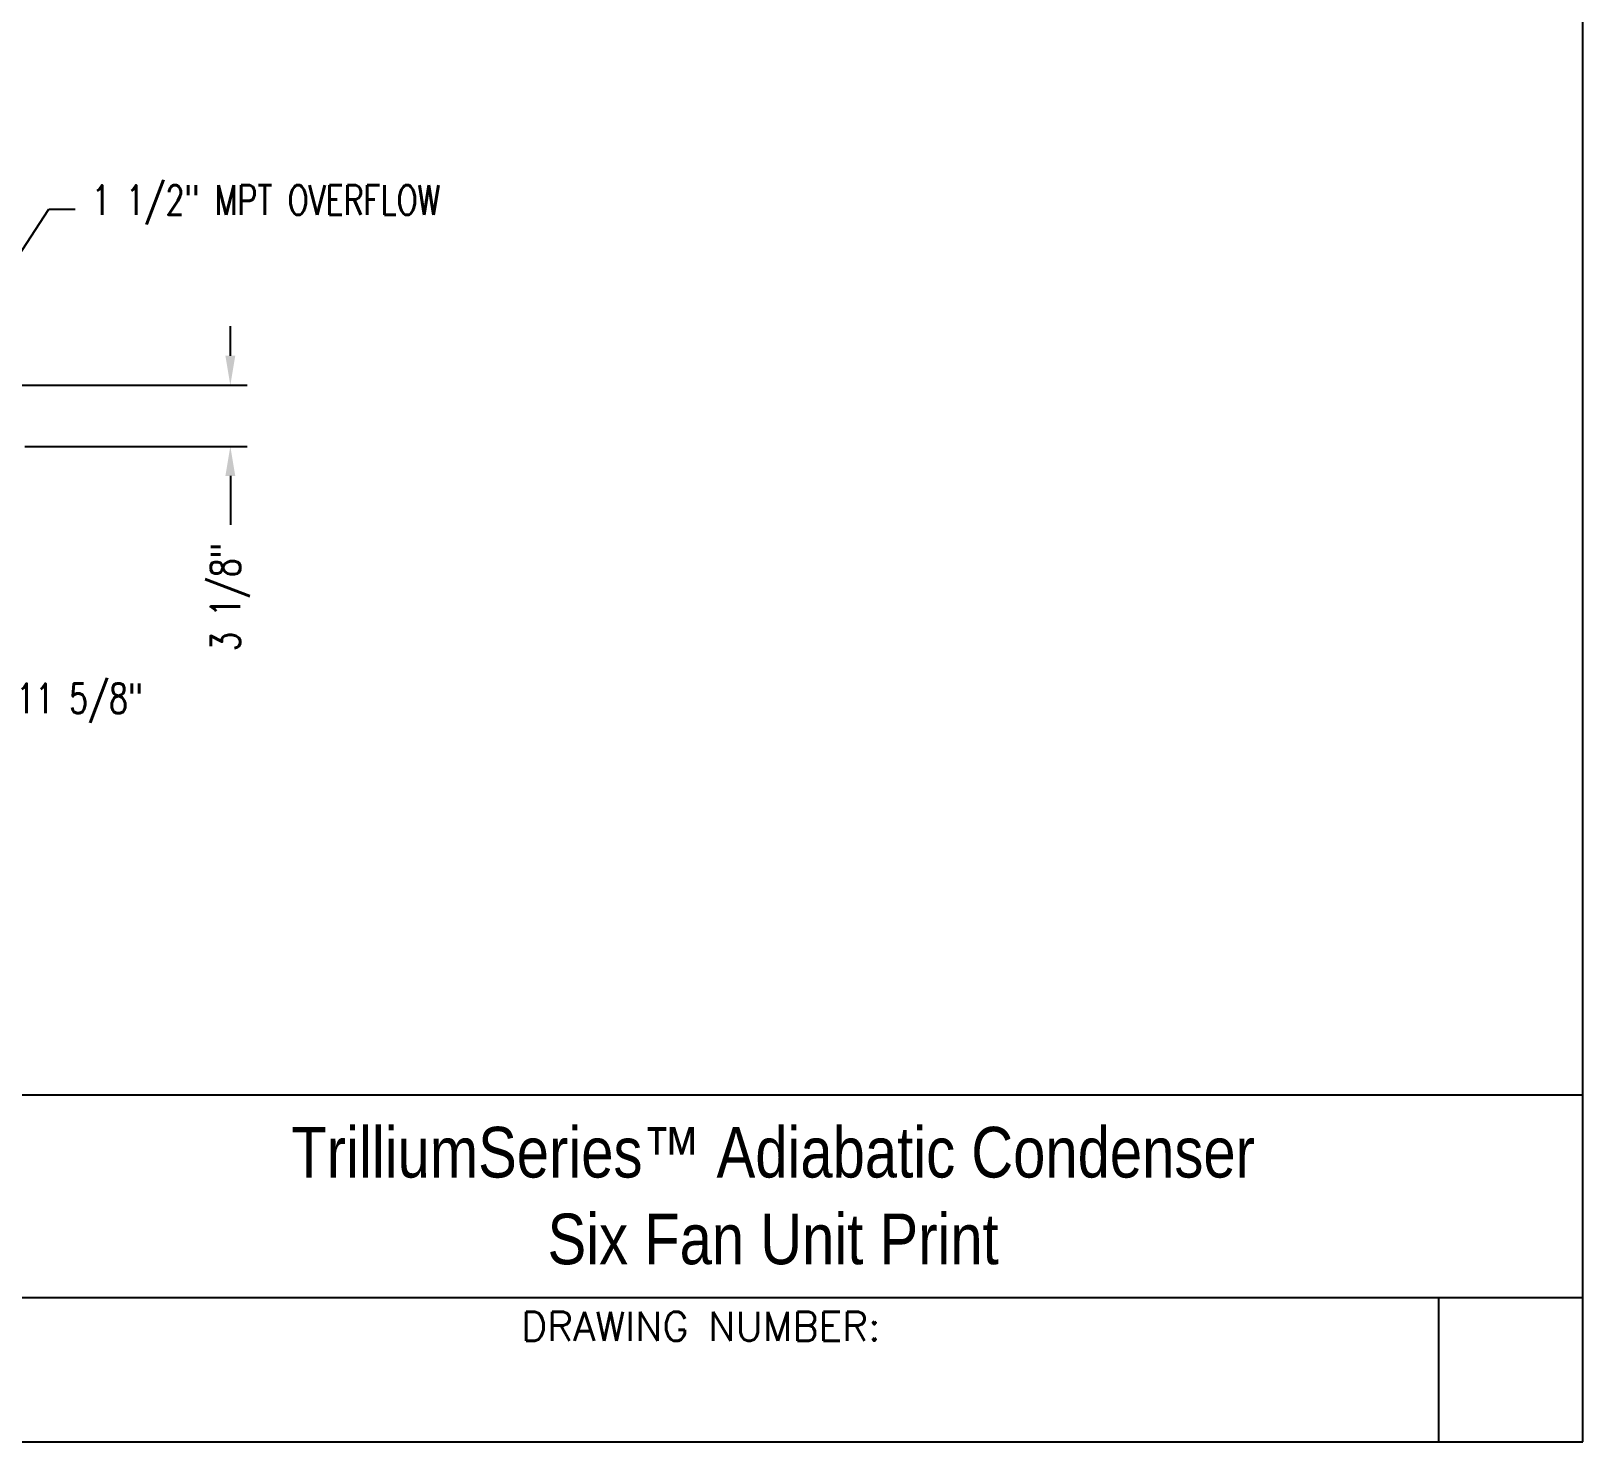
# Model space of a CAD drawing. Header units: millimetres. Extents: x 16950 to 32328, y 19251 to 29476.
# Drawn here: x 17425.2 to 17664.7, y 19250.6 to 19468.4 of the extents above; entities that cross this region are included whole.
import ezdxf
from ezdxf.enums import TextEntityAlignment as Align

# ---------------------------------------------------------------- set-up
doc = ezdxf.new("R2010")
doc.units = ezdxf.units.MM
doc.header["$LTSCALE"] = 5
doc.layers.add('RECIRCULATION-CONTROL', color=3, linetype='Continuous')
doc.layers.add('TEXT', color=4, linetype='Continuous')
doc.styles.add('BACtblk', font='swisscl.ttf')
doc.styles.add('BACtblkBold', font='swissck.ttf')
doc.styles.add('SIMPLEX', font='simplex.shx', dxfattribs={"oblique": 10})
doc.styles.add('SUBMITTAL', font='romans.shx', dxfattribs={"width": 0.75})
doc.dimstyles.new('SUBMITTAL', dxfattribs={"dimtxt": 0.09375, "dimasz": 0.09375, "dimexe": 0.03125, "dimexo": 0.0625, "dimgap": 0.0625, "dimtad": 0, "dimdec": 4, "dimzin": 4, "dimdsep": 46, "dimlunit": 4, "dimtxsty": 'SUBMITTAL', "dimcen": 0.09375, "dimclre": 6, "dimadec": 0, "dimazin": 0, "dimtfac": 1, "dimtdec": 0, "dimtofl": 0, "dimtmove": 0, "dimatfit": 3, "dimfxl": 0, "dimfrac": 2, "dimtolj": 1, "dimtzin": 4, "dimarcsym": 0})

# ---------------------------------------------------------------- blocks, each defined once
blk = doc.blocks.new('BORDER')
for p, q in [((1, 0), (1, 1)), ((0, 0), (1, 0))]:
    blk.add_line(p, q)
blk = doc.blocks.new('*D80')
at = {"layer": 'RECIRCULATION-CONTROL', "color": 3, "lineweight": -2}
for p, q in [((17455.96, 19418.28), (17455.96, 19422.83)), ((17455.96, 19399.74), (17455.96, 19392.16))]:
    blk.add_line(p, q, dxfattribs=at)
at = {"layer": 'RECIRCULATION-CONTROL', "color": 6, "lineweight": -2}
for p, q in [((17414.73, 19413.73), (17458.56, 19413.73)), ((17424.26, 19404.29), (17458.56, 19404.29))]:
    blk.add_line(p, q, dxfattribs=at)
at = {"layer": 'RECIRCULATION-CONTROL', "color": 3}
for points in [[(17455.2, 19418.28), (17456.72, 19418.28), (17455.96, 19413.73)], [(17455.2, 19399.74), (17456.72, 19399.74), (17455.96, 19404.29)]]:
    blk.add_solid(points, dxfattribs=at)
at = {"layer": 'RECIRCULATION-CONTROL', "color": 3, "insert": (17455.96, 19381.03), "char_height": 4.55, "attachment_point": 5, "rotation": 90, "style": 'SUBMITTAL'}
blk.add_mtext('\\A1;3 1/8"', dxfattribs=at)
blk = doc.blocks.new('*D81')
at = {"layer": 'RECIRCULATION-CONTROL', "color": 6, "lineweight": -2}
for p, q in [((17412.13, 19411.13), (17412.13, 19362.04)), ((17377.2, 19402.34), (17377.2, 19362.04))]:
    blk.add_line(p, q, dxfattribs=at)
at = {"layer": 'RECIRCULATION-CONTROL', "color": 3, "lineweight": -2}
for p, q in [((17381.75, 19364.64), (17407.58, 19364.64)), ((17412.13, 19364.64), (17420.17, 19364.64))]:
    blk.add_line(p, q, dxfattribs=at)
at = {"layer": 'RECIRCULATION-CONTROL', "color": 3}
for points in [[(17381.75, 19365.4), (17381.75, 19363.89), (17377.2, 19364.64)], [(17407.58, 19365.4), (17407.58, 19363.89), (17412.13, 19364.64)]]:
    blk.add_solid(points, dxfattribs=at)
at = {"layer": 'RECIRCULATION-CONTROL', "color": 3, "insert": (17432.69, 19364.64), "char_height": 4.55, "attachment_point": 5, "style": 'SUBMITTAL'}
blk.add_mtext('\\A1;11 5/8"', dxfattribs=at)
blk = doc.blocks.new('bacstblk')
for p, q in [((0, 0.75), (10, 0.75)), ((6.5, 0.3125), (10, 0.3125)), ((9.6875, 0.3125), (9.6875, 0))]:
    blk.add_line(p, q)
at = {"color": 6, "style": 'SIMPLEX'}
blk.add_text('DRAWING NUMBER:', height=0.0625, dxfattribs=at).set_placement((8.0938, 0.2188), align=Align.CENTER)
at = {"layer": 'TEXT', "color": 4, "style": 'BACtblkBold'}
for tag, height, p in [('MODEL1', 0.1094, (8.25, 0.5715)), ('MODEL2', 0.1094, (8.25, 0.384)), ('DWGNUM', 0.1406, (8.0938, 0.0312))]:
    blk.add_attdef(tag, text='', height=height, dxfattribs=at).set_placement(p, align=Align.CENTER)
for tag, p in [('DESC', (0.0625, 0.5312)), ('ORDER', (0.9643, 0.3438)), ('DATE', (0.5402, 0.0625))]:
    blk.add_attdef(tag, p, '', height=0.125, dxfattribs=at)
blk.add_attdef('REV', text='', height=0.1562, dxfattribs=at).set_placement((9.8438, 0.1562), align=Align.MIDDLE)
at = {"layer": 'TEXT', "color": 4, "style": 'BACtblk', "flags": 1}
blk.add_attdef('DWGBY', (2.0402, 0.0625), '', height=0.0938, dxfattribs=at)

msp = doc.modelspace()

# ---------------------------------------------------------------- block references
at = {"xscale": 714.2857142856968, "yscale": 535.7142857142726, "zscale": 714.2857142856968}
msp.add_blockref('BORDER', (16950.4572, 19250.6129), dxfattribs=at)
at = {"xscale": 71.42857142856968, "yscale": 71.42857142856968, "zscale": 71.42857142856968}
msp.add_blockref('bacstblk', (16950.4572, 19250.6129), dxfattribs=at).add_auto_attribs({'MODEL1': 'TrilliumSeries™ Adiabatic Condenser', 'MODEL2': 'Six Fan Unit Print'})

# ---------------------------------------------------------------- texts
at = {"layer": 'RECIRCULATION-CONTROL', "insert": (17434.5464, 19441.554), "char_height": 4.55, "width": 83.587088, "attachment_point": 4, "style": 'SUBMITTAL'}
msp.add_mtext('1 1/2" MPT OVERFLOW', dxfattribs=at)

# ---------------------------------------------------------------- dimensions: what is measured, and where the dimension line sits
at = {"layer": 'RECIRCULATION-CONTROL', "color": 3}
dim = msp.add_linear_dim(base=(17455.9615, 19404.2921), p1=(17412.1308, 19413.7324), p2=(17421.6581, 19404.2921), angle=90, dimstyle='SUBMITTAL', override={"dimscale": 65, "dimtxt": 0.07, "dimasz": 0.07, "dimexe": 0.04, "dimexo": 0.04, "dimgap": 0.03125, "dimdec": 3, "dimlfac": 0.333333, "dimzin": 3, "dimclrd": 3, "dimclrt": 3, "dimtdec": 3, "dimtix": 1}, dxfattribs=at)
dim.commit()
dim.dimension.update_dxf_attribs({"geometry": '*D80', "text_midpoint": (17455.9615, 19381.0276), "dimtype": 160})
dim = msp.add_linear_dim(base=(17377.2048, 19364.6448), p1=(17412.1308, 19413.7324), p2=(17377.2048, 19404.9367), dimstyle='SUBMITTAL', override={"dimscale": 65, "dimtxt": 0.07, "dimasz": 0.07, "dimexe": 0.04, "dimexo": 0.04, "dimgap": 0.03125, "dimdec": 3, "dimlfac": 0.333333, "dimzin": 3, "dimclrd": 3, "dimclrt": 3, "dimtdec": 3, "dimtix": 1}, dxfattribs=at)
dim.commit()
dim.dimension.update_dxf_attribs({"geometry": '*D81', "text_midpoint": (17432.687, 19364.6448), "dimtype": 160})

# ---------------------------------------------------------------- leaders
at = {"layer": 'RECIRCULATION-CONTROL', "annotation_type": 0, "has_hookline": 1, "hookline_direction": 0, "text_width": 60.6125}
msp.add_leader([(17412.2131, 19416.7711), (17427.9539, 19440.9189), (17432.0265, 19440.9189)], dimstyle='SUBMITTAL', override={"dimscale": 58.18, "dimasz": 0.07, "dimgap": 0.03, "dimcen": 4.055284, "dimarcsym": 1}, dxfattribs=at)

doc.saveas('drawing.dxf')
